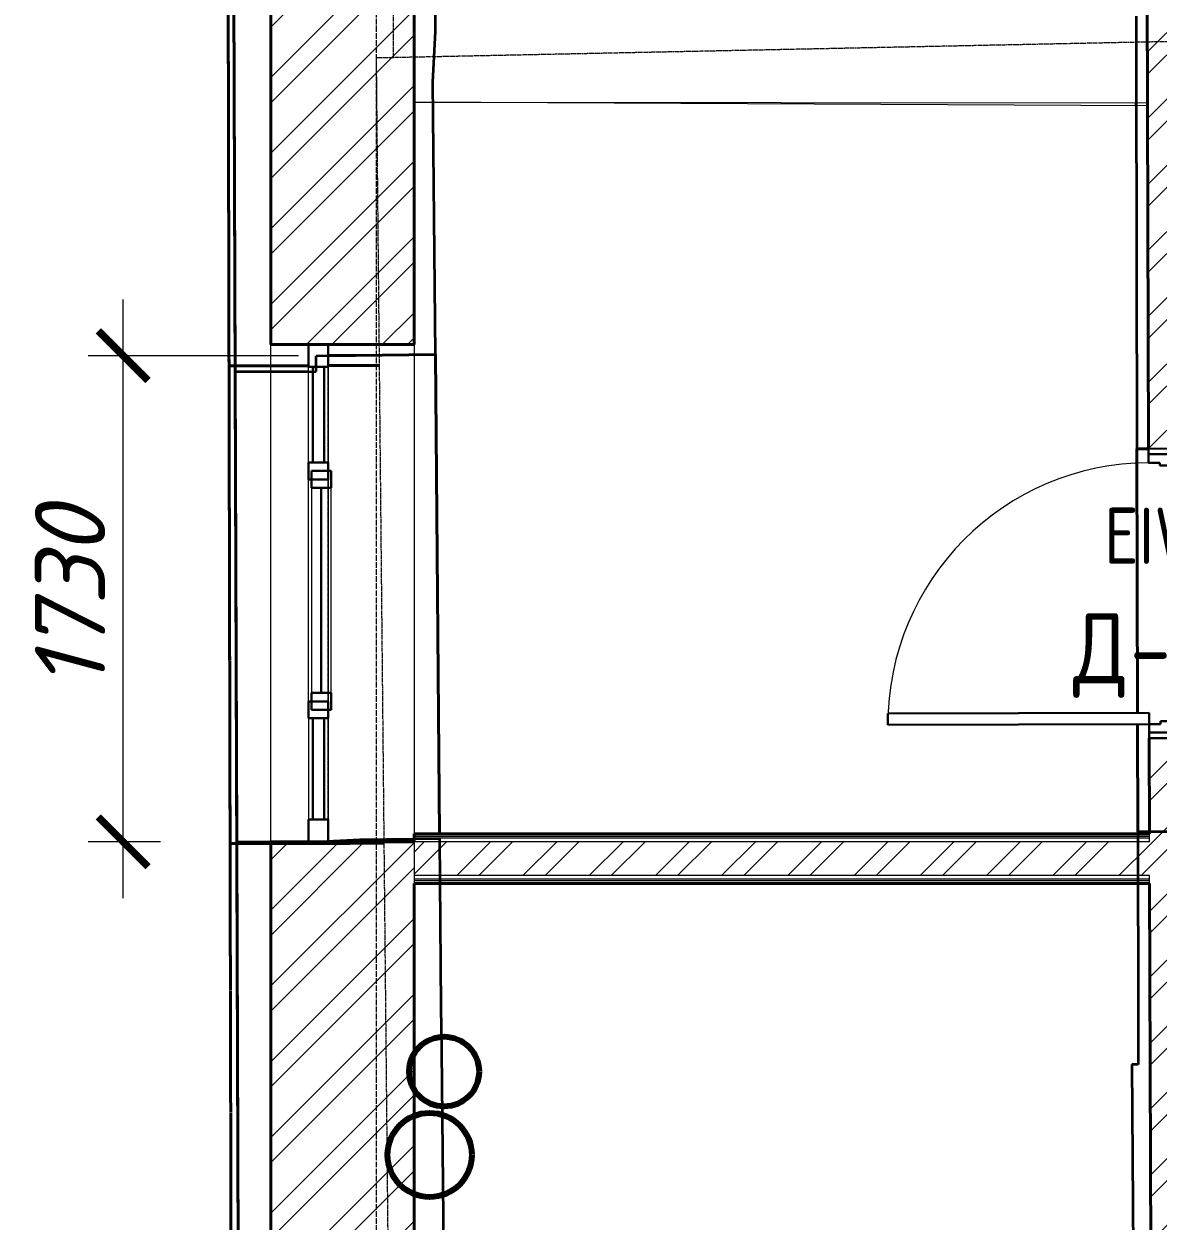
# Model space of a CAD drawing. Header units: millimetres. Extents: x 749182 to 2267578, y 70462 to 311449.
# Drawn here: x 2003375 to 2007412, y 100338 to 104598 of the extents above; entities that cross this region are included whole.
import ezdxf

# ---------------------------------------------------------------- set-up
doc = ezdxf.new("R2010")
doc.units = ezdxf.units.MM
for name, pattern in [('ADSK_Линия сетки', [25, 20, -2.5, 0, -2.5]), ('ADSK_Сверху', [4.5, 3, -1.5]), ('осеваяX2', [4, 2.5, -0.5, 0.5, -0.5])]:
    doc.linetypes.add(name, pattern=pattern)
doc.layers.get('Defpoints').update_dxf_attribs({"color": 255})
for name, color, linetype, lineweight in [('_ Окна', 7, 'Continuous', 30), ('Витраж', 7, 'Continuous', 9), ('Двери', 7, 'Continuous', 20), ('Марки дверей', 7, 'Continuous', 20), ('Окна', 7, 'Continuous', 18), ('Оси', 165, 'осеваяX2', 13), ('Панели витража', 7, 'Continuous', 9), ('Перекрытие', 7, 'Continuous', 18), ('размеры', 7, 'Continuous', 9), ('Стены', 184, 'Continuous', 40), ('Стены внутренние', 7, 'Continuous', 18), ('Стены наружные', 7, 'Continuous', 18), ('Стены разрез', 7, 'Continuous', 35), ('Стены штриховка', 7, 'Continuous', 18), ('стояки', 7, 'Continuous', 9)]:
    doc.layers.add(name, color=color, linetype=linetype, lineweight=lineweight)
doc.layers.add('планы со стояками отопление_dwg', color=7, linetype='Continuous', lineweight=9, true_color=0x767676)
doc.styles.add('GOST Common_1', font='GOST_Common.ttf', dxfattribs={"width": 0.9, "height": 250})
doc.styles.add('GOST Common_2', font='GOST_Common.ttf', dxfattribs={"width": 0.9, "height": 200})
doc.styles.add('М2', font='isocpeui.ttf')
doc.dimstyles.new('SPDS 1_100', dxfattribs={"dimscale": 100, "dimtxt": 2.5, "dimasz": 1.77, "dimexe": 1.25, "dimexo": 0.625, "dimtad": 1, "dimdec": 0, "dimrnd": 0.001, "dimzin": 9, "dimtxsty": 'М2', "dimblk": 'ARCHTICK', "dimcen": 2.5, "dimdle": 2, "dimclrt": 256, "dimadec": 0, "dimazin": 2, "dimtfac": 0.75, "dimtdec": 0, "dimtmove": 1, "dimatfit": 3, "dimfxl": 0, "dimtolj": 1, "dimlwd": 9, "dimlwe": 9, "dimarcsym": 0})
pattern_1 = [(45, (1958220.23, 75616.62), (-117.8655, 117.8655), []), (45, (1958298.8, 75616.62), (-117.8655, 117.8655), [])]

# ---------------------------------------------------------------- blocks, each defined once
blk = doc.blocks.new('Существующие стены 2 этаж - Существующие стены 2 этаж-699583-01 План 1-го этажа маркировочный')
at = {"layer": 'Стены', "color": 254, "linetype": 'ADSK_Сверху', "true_color": 0xe8c5d7}
for p, q in [((45899.7, 21080), (45874.2, 32460.1)), ((45879.5, 30085.5), (45884.7, 27764.7)), ((45884.7, 27764.7), (46168.2, 27765.5)), ((46168.2, 27765.5), (45884.7, 27764.7)), ((45884.7, 27764.7), (45888.5, 26064.8)), ((45884.7, 27764.7), (45888.5, 26064.8)), ((45888.5, 26064.8), (45884.7, 27764.7)), ((46238.2, 27765.7), (46420.4, 27766.1)), ((46420.4, 27766.1), (46238.2, 27765.7)), ((46437.2, 26066.2), (45888.5, 26064.8)), ((45888.5, 26064.8), (46437.2, 26066.2)), ((45888.5, 26064.8), (45893.5, 23866.1))]:
    blk.add_line(p, q, dxfattribs=at)
blk = doc.blocks.new('Прямоугольный импост - 70х20_60мм-1425107-01 План 1-го этажа маркировочный')
at = {"layer": 'Витраж', "color": 253, "linetype": 'ADSK_Сверху', "true_color": 0xaaaaaa}
for p, q in [((46238.2, 23889.2), (46168.2, 23889.2)), ((46168.2, 23809.2), (46168.2, 23889.2)), ((46238.2, 23809.2), (46238.2, 23889.2)), ((46168.2, 23439.2), (46168.2, 23469.2)), ((46238.2, 23439.2), (46238.2, 23469.2))]:
    blk.add_line(p, q, dxfattribs=at)
blk = doc.blocks.new('Прямоугольный импост - 70х20_60мм-1258642-01 План 1-го этажа маркировочный')
at = {"layer": 'Витраж', "color": 253, "linetype": 'ADSK_Сверху', "true_color": 0xaaaaaa}
for p, q in [((-80, 35), (0, 35)), ((0, 35), (0, -35)), ((0, -35), (-80, -35))]:
    blk.add_line(p, q, dxfattribs=at)
blk = doc.blocks.new('Прямоугольный импост - 70х20_60мм-1258643-01 План 1-го этажа маркировочный')
at = {"layer": 'Витраж', "color": 253, "linetype": 'ADSK_Сверху', "true_color": 0xaaaaaa}
for p, q in [((0, 35), (-80, 35)), ((0, -35), (0, 35)), ((-80, -35), (0, -35))]:
    blk.add_line(p, q, dxfattribs=at)
blk = doc.blocks.new('Прямоугольный импост - 70х20_60мм-1243038-01 План 1-го этажа маркировочный')
at = {"layer": 'Витраж', "color": 253, "linetype": 'ADSK_Сверху', "true_color": 0xaaaaaa}
for p, q in [((46168.2, 23409.2), (46168.2, 23439.2)), ((46238.2, 23409.2), (46238.2, 23439.2)), ((46168.2, 22589.2), (46168.2, 22619.2)), ((46238.2, 22589.2), (46238.2, 22619.2))]:
    blk.add_line(p, q, dxfattribs=at)
blk = doc.blocks.new('Прямоугольный импост - 70х20_60мм-1225113-01 План 1-го этажа маркировочный')
at = {"layer": 'Витраж', "color": 253, "linetype": 'ADSK_Сверху', "true_color": 0xaaaaaa}
for p, q in [((-6006, 10091.9), (-6006, 10121.9)), ((-5936, 10091.9), (-5936, 10121.9)), ((-6006, 9651.9), (-6006, 9731.9)), ((-5936, 9651.9), (-5936, 9731.9)), ((-6006, 9651.9), (-5936, 9651.9))]:
    blk.add_line(p, q, dxfattribs=at)
blk = doc.blocks.new('Прямоугольный импост - 70х60мм-1258640-01 План 1-го этажа маркировочный')
at = {"layer": 'Витраж', "color": 253, "linetype": 'ADSK_Сверху', "true_color": 0xaaaaaa}
for p, q in [((-30, 35), (30, 35)), ((30, -35), (-30, -35))]:
    blk.add_line(p, q, dxfattribs=at)
blk = doc.blocks.new('Прямоугольный импост - 70х60мм-1425109-01 План 1-го этажа маркировочный')
at = {"layer": 'Витраж', "color": 253, "linetype": 'ADSK_Сверху', "true_color": 0xaaaaaa}
for p, q in [((46238.2, 23809.2), (46168.2, 23809.2)), ((46168.2, 23469.2), (46168.2, 23809.2)), ((46238.2, 23469.2), (46238.2, 23809.2)), ((46168.2, 23469.2), (46238.2, 23469.2))]:
    blk.add_line(p, q, dxfattribs=at)
blk = doc.blocks.new('Прямоугольный импост - 70х60мм-1225009-01 План 1-го этажа маркировочный')
at = {"layer": 'Витраж', "color": 253, "linetype": 'ADSK_Сверху', "true_color": 0xaaaaaa}
for p, q in [((-5936, 11391.9), (-6006, 11391.9)), ((-6006, 11031.9), (-6006, 11391.9)), ((-5936, 11031.9), (-5936, 11391.9)), ((-6006, 11031.9), (-5936, 11031.9))]:
    blk.add_line(p, q, dxfattribs=at)
blk = doc.blocks.new('Прямоугольный импост - 70х60мм-1243040-01 План 1-го этажа маркировочный')
at = {"layer": 'Витраж', "color": 253, "linetype": 'ADSK_Сверху', "true_color": 0xaaaaaa}
for p, q in [((46238.2, 23409.2), (46168.2, 23409.2)), ((46168.2, 22619.2), (46168.2, 23409.2)), ((46238.2, 22619.2), (46238.2, 23409.2)), ((46168.2, 22619.2), (46238.2, 22619.2))]:
    blk.add_line(p, q, dxfattribs=at)
blk = doc.blocks.new('Существующие стены 1 эт - Существующие стены 1 эт-653793-01 План 1-го этажа маркировочный')
at = {"layer": 'Стены'}
for p, q in [((45930.2, 21076.8), (45890.9, 32185)), ((49114, 28690.2), (49114, 28700.7)), ((46334.7, 27802.3), (46238.2, 27801.5)), ((46619.2, 27804.9), (46334.7, 27802.3)), ((46619.2, 27804.9), (46634.5, 26099.1)), ((46168.2, 27744.7), (45906.6, 27743.7)), ((45912.5, 26070.1), (45906.6, 27743.7)), ((49116.6, 27470.1), (49157.5, 27470.2)), ((49118.5, 26530.1), (49116.6, 27470.1)), ((49119.4, 26106.5), (49118.6, 26490.1)), ((45912.5, 26070.1), (46033.2, 26070.5)), ((46238.2, 26072.7), (46350.1, 26078.8)), ((46350.1, 26078.8), (46543.2, 26080.6)), ((49161.4, 26106.6), (49119.4, 26106.5))]:
    blk.add_line(p, q, dxfattribs=at)
at = {"layer": 'Стены разрез'}
for p, q in [((45898.2, 30124), (45906.6, 27743.7)), ((46620.2, 28954.4), (46616.7, 30058.8)), ((49113.8, 29008.9), (49113.8, 28823.7)), ((46610.4, 28774.9), (46620.2, 28954.4)), ((49113.8, 28823.7), (49116.6, 27470.1)), ((46619.2, 27804.9), (46610.4, 28774.9)), ((46194.7, 27801.1), (46334.7, 27802.3)), ((46195.2, 27744.7), (46194.7, 27801.1)), ((46334.7, 27802.3), (46619.2, 27804.9)), ((45906.6, 27743.7), (46195.2, 27744.7)), ((49116.6, 27470.1), (49157.5, 27470.2)), ((46210.2, 26071.1), (45912.5, 26070.1)), ((46350.1, 26078.8), (46210.2, 26071.1)), ((46634.7, 26081.4), (46350.1, 26078.8)), ((46640, 25484.8), (46634.7, 26081.4)), ((49599.2, 26107.5), (49119.4, 26106.5)), ((49119.4, 26106.5), (49120.7, 25436.7)), ((45912.5, 26070.1), (45920.4, 23842.5)), ((46641.7, 25326.9), (46640, 25484.8)), ((49120.7, 25436.7), (49120.7, 25279)), ((46657, 23869.9), (46641.7, 25326.9)), ((49120.7, 25279), (49098.6, 25279)), ((49098.6, 25279), (49109.8, 23457.1))]:
    blk.add_line(p, q, dxfattribs=at)
blk = doc.blocks.new('Системная панель - _AR_Стекло_40мм_привязка по центру-V143-01 План 1-го этажа маркировочный')
at = {"layer": 'Панели витража', "lineweight": 30}
for p, q in [((180, 20), (-180, 20)), ((-180, 20), (-180, -20)), ((180, -20), (180, 20)), ((-180, -20), (180, -20))]:
    blk.add_line(p, q, dxfattribs=at)
blk = doc.blocks.new('Прямоугольный импост - 70х20_60мм-V144-01 План 1-го этажа маркировочный')
at = {"layer": 'Витраж', "lineweight": 30}
for p, q in [((-80, 35), (0, 35)), ((-80, -35), (-80, 35)), ((0, 35), (0, -35)), ((0, -35), (-80, -35))]:
    blk.add_line(p, q, dxfattribs=at)
blk = doc.blocks.new('Прямоугольный импост - 70х20_60мм-V145-01 План 1-го этажа маркировочный')
at = {"layer": 'Витраж', "lineweight": 30}
for p, q in [((0, 35), (-80, 35)), ((-80, 35), (-80, -35)), ((0, -35), (0, 35)), ((-80, -35), (0, -35))]:
    blk.add_line(p, q, dxfattribs=at)
blk = doc.blocks.new('Системная панель - _AR_Стекло_40мм_привязка по центру-V146-01 План 1-го этажа маркировочный')
at = {"layer": 'Панели витража', "lineweight": 30}
for p, q in [((170, 20), (-170, 20)), ((-170, 20), (-170, -20)), ((170, -20), (170, 20)), ((-170, -20), (170, -20))]:
    blk.add_line(p, q, dxfattribs=at)
blk = doc.blocks.new('Витраж-тент со смещением вовне - 60мм 30 сдвиг-1466951-01 План 1-го этажа маркировочный')
at = {"layer": '_ Окна'}
for p, q in [((-425, 25), (-425, -45)), ((-425, 25), (-365, 25)), ((-425, -45), (-425, 25)), ((-365, 25), (-365, -45)), ((425, 25), (365, 25)), ((365, 25), (365, -45)), ((425, -45), (425, 25)), ((425, -45), (425, 25)), ((-365, -10), (365, -10)), ((-365, -45), (-425, -45)), ((365, -45), (425, -45))]:
    blk.add_line(p, q, dxfattribs=at)
at = {"layer": 'Окна'}
for p, q in [((365, 25), (-365, 25)), ((-365, -45), (365, -45))]:
    blk.add_line(p, q, dxfattribs=at)
blk = doc.blocks.new('Прямоугольный импост - 70х60мм-V40-01 План 1-го этажа маркировочный')
at = {"layer": 'Витраж'}
for p, q in [((-6006, 9731.9), (-6006, 10091.9)), ((-5936, 10091.9), (-5936, 9731.9))]:
    blk.add_line(p, q, dxfattribs=at)
blk = doc.blocks.new('Прямоугольный импост - 70х60мм-V147-01 План 1-го этажа маркировочный')
at = {"layer": 'Витраж'}
for p, q in [((46168.2, 27744.7), (46168.2, 27761.1)), ((46168.2, 27421.1), (46168.2, 27744.7)), ((46238.2, 27761.1), (46238.2, 27421.1))]:
    blk.add_line(p, q, dxfattribs=at)
blk = doc.blocks.new('Прямоугольный импост - 70х60мм-V148-01 План 1-го этажа маркировочный')
at = {"layer": 'Витраж', "lineweight": 30}
for p, q in [((-30, 35), (30, 35)), ((-30, -35), (-30, 35)), ((30, 35), (30, -35)), ((30, -35), (-30, -35))]:
    blk.add_line(p, q, dxfattribs=at)
blk = doc.blocks.new('Прямоугольный импост - 70х60мм-V149-01 План 1-го этажа маркировочный')
at = {"layer": 'Витраж'}
for p, q in [((46168.2, 26571.1), (46168.2, 27361.1)), ((46238.2, 27361.1), (46238.2, 26571.1))]:
    blk.add_line(p, q, dxfattribs=at)
blk = doc.blocks.new('AC_Дверь_Однопольная_Стальная - Д-34п 1030х2200h-1983151-01 План 1-го этажа маркировочный')
at = {"layer": 'Двери', "lineweight": 30}
for p, q in [((-465, 1120), (-425, 1120)), ((-465, 190), (-465, 1120)), ((-425, 1120), (-425, 190)), ((-515, 190), (-495, 190)), ((-515, 120), (-515, 190)), ((-495, 190), (-465, 190)), ((-495, 120), (-495, 190)), ((-495, 190), (-495, 120)), ((-425, 190), (-465, 190)), ((-465, 190), (-465, 150)), ((465, 190), (495, 190)), ((465, 150), (465, 190)), ((495, 190), (495, 120)), ((495, 190), (515, 190)), ((495, 120), (495, 190)), ((515, 190), (515, 120)), ((-465, 150), (-455, 150)), ((-455, 150), (-455, 120)), ((455, 150), (465, 150)), ((455, 120), (455, 150)), ((-495, 120), (-515, 120)), ((-455, 120), (-495, 120)), ((495, 120), (455, 120)), ((515, 120), (495, 120))]:
    blk.add_line(p, q, dxfattribs=at)
at = {"layer": 'Двери'}
blk.add_arc((-465, 190), 930, 0, 90, dxfattribs=at)
blk = doc.blocks.new('планы со стояками отопление_dwg-1484427-01 План 1-го этажа маркировочный')
at = {"layer": 'стояки', "lineweight": 80}
for centre, radius in [((219045.8, 181330.8), 124.3), ((218994.3, 181034.2), 149.9)]:
    blk.add_circle(centre, radius, dxfattribs=at)
blk = doc.blocks.new('_ArchTick')
at = {"color": 0, "linetype": 'ByBlock', "const_width": 0.15}
blk.add_lwpolyline([(-0.5, -0.5), (0.5, 0.5)], dxfattribs=at)
blk = doc.blocks.new('*D2833')
at = {"layer": 'Defpoints', "color": 0, "lineweight": 20, "transparency": 16777216}
for p in [(2003728.1, 103417.7), (2004414.9, 103417.7), (2003923.4, 101687.8)]:
    blk.add_point(p, dxfattribs=at)
at = {"layer": 'размеры', "color": 0, "lineweight": 9, "transparency": 16777216}
for p, q in [((2003728.1, 101487.8), (2003728.1, 103617.7)), ((2004352.4, 103417.7), (2003603.1, 103417.7)), ((2003860.9, 101687.8), (2003603.1, 101687.8))]:
    blk.add_line(p, q, dxfattribs=at)
at = {"layer": 'размеры', "color": 0, "lineweight": 9, "transparency": 16777216, "xscale": 177, "yscale": 177, "zscale": 177}
for p, rotation in [((2003728.1, 103417.7), 90), ((2003728.1, 101687.8), 270)]:
    blk.add_blockref('_ArchTick', p, dxfattribs=dict(at, rotation=rotation))
at = {"layer": 'размеры', "lineweight": 20, "transparency": 16777216, "insert": (2003539, 102552.7), "char_height": 250, "width": 560.473, "attachment_point": 5, "rotation": 90, "style": 'М2'}
blk.add_mtext('\\A1;1730', dxfattribs=at)

msp = doc.modelspace()

# ---------------------------------------------------------------- hatches: boundary and pattern name
at = {"layer": 'Стены внутренние', "lineweight": 9}
h = msp.add_hatch(dxfattribs=at)
h.set_pattern_fill('FP_1', color=256, style=0, pattern_type=2)
h.set_pattern_definition(pattern_1)
h.paths.add_polyline_path([(2007381.9135, 101627.4486), (2007761.912, 101628.5276), (2007760.6928, 102057.8928), (2007380.6943, 102056.8138), (2007381.9105, 101628.5276)])
h.paths.add_polyline_path([(2007377.7695, 103086.8096), (2007757.7679, 103087.8887), (2007749.9052, 105856.7943), (2007369.9067, 105855.7153), (2007374.3057, 104306.6073)])
h.paths.add_polyline_path([(2007365.96, 107245.5815), (2007745.9573, 107247.0721), (2007734.4215, 111309.4902), (2007354.4236, 111308.2167), (2007365.9565, 107246.8203)])
h.paths.add_polyline_path([(2007351.4897, 112341.407), (2007731.4873, 112342.793), (2007731.0539, 112495.3886), (2007351.0402, 112499.6928), (2007351.4857, 112342.793)])
h = msp.add_hatch(dxfattribs=at)
h.set_pattern_fill('FP_1', color=256, style=0, pattern_type=2)
h.set_pattern_definition(pattern_1)
h.paths.add_polyline_path([(2007382.083, 101567.7651), (2007381.6627, 101687.7651), (2004763.4379, 101686.7114), (2004763.4379, 101567.7651), (2007381.9135, 101567.7651)])
h = msp.add_hatch(dxfattribs=at)
h.set_pattern_fill('FP_1', color=256, style=0, pattern_type=2)
h.set_pattern_definition(pattern_1)
h.paths.add_polyline_path([(2007776.4509, 96508.5483), (2007772.9991, 97724.1269), (2007393.0007, 97723.0478), (2007396.4444, 96510.3028), (2007774.0858, 96508.5592)])
h.paths.add_polyline_path([(2007389.1602, 99075.4909), (2007769.1582, 99076.7283), (2007761.912, 101628.5276), (2007381.9135, 101627.4486), (2007389.1571, 99076.57)])
at = {"layer": 'Стены наружные', "lineweight": 9}
h = msp.add_hatch(dxfattribs=at)
h.set_pattern_fill('FP_3', color=256, angle=45, style=0, pattern_type=2)
h.set_pattern_definition([(45, (1958220.23, 75616.62), (-134.70384, 134.70384), []), (45, (1958310.03, 75616.62), (-134.70384, 134.70384), [])])
h.paths.add_polyline_path([(2004629.7211, 96550.6773), (2004763.4379, 96550.6773), (2004763.4379, 97735.7884), (2004253.4379, 97735.7884), (2004253.4379, 96550.6773), (2004298.981, 96550.6773)])
h.paths.add_polyline_path([(2004438.2783, 99505.7884), (2004763.4379, 99505.7884), (2004763.4379, 101687.7651), (2004253.4379, 101686.7114), (2004253.4379, 99505.7884)])
h.paths.add_polyline_path([(2004648.2218, 103457.7651), (2004763.4379, 103457.7651), (2004763.4379, 105674.0629), (2004253.4379, 105674.0629), (2004253.4379, 103457.7651), (2004629.7211, 103457.7651)])
h.paths.add_polyline_path([(2004763.4379, 107444.0629), (2004763.4379, 109735.4264), (2004253.4379, 109735.4264), (2004253.4379, 107444.0629), (2004619.7214, 107444.0629)])
h.paths.add_polyline_path([(2004407.9542, 111505.4264), (2004763.4379, 111505.4264), (2004763.4379, 118865.8252), (2004253.4379, 118865.8252), (2004253.4379, 111505.4264)])

# ---------------------------------------------------------------- linework, layer by layer
at = {"layer": 'Оси', "linetype": 'ADSK_Линия сетки'}
msp.add_line((2004630.1361, 71313.2448), (2004630.1361, 120151.4054), dxfattribs=at)
at = {"layer": 'Перекрытие', "linetype": 'ADSK_Сверху'}
for p, q in [((2004690.6896, 104478.2451), (2004676.8012, 108863.5422)), ((2007483.8002, 104535.9875), (2004629.8882, 104476.9881)), ((2004709.2586, 96423.7158), (2004629.8882, 104476.9881))]:
    msp.add_line(p, q, dxfattribs=at)
at = {"layer": 'Перекрытие'}
for p, q in [((2004763.4379, 104320.4326), (2007374.2755, 104317.2225)), ((2007374.3057, 104306.6073), (2004763.4379, 104319.9096))]:
    msp.add_line(p, q, dxfattribs=at)
at = {"layer": 'Стены внутренние', "lineweight": 40}
for p, q in [((2007369.9035, 105856.85), (2007377.7695, 103086.8096)), ((2007380.6943, 102056.8138), (2007381.6627, 101715.7651)), ((2007381.6627, 101715.7651), (2004763.4379, 101715.7651)), ((2004763.4379, 101715.7651), (2004763.4379, 101687.7651)), ((2004763.4379, 101539.7651), (2007382.1625, 101539.7651)), ((2007382.1625, 101539.7651), (2007389.1602, 99075.4909))]:
    msp.add_line(p, q, dxfattribs=at)
at = {"layer": 'Стены наружные', "lineweight": 40}
for p, q in [((2004253.4379, 105674.0629), (2004253.4379, 103457.7651)), ((2004763.4379, 103457.7651), (2004763.4379, 105674.0629)), ((2004253.4379, 103457.7651), (2004763.4379, 103457.7651)), ((2004253.4379, 101687.7651), (2004253.4379, 99505.7884)), ((2004763.4379, 101687.7651), (2004253.4379, 101687.7651)), ((2004763.4379, 99505.7884), (2004763.4379, 101539.7651))]:
    msp.add_line(p, q, dxfattribs=at)
at = {"layer": 'Стены наружные'}
for p, q in [((2004253.4379, 101687.7651), (2004253.4379, 103457.7651)), ((2004763.4379, 103457.7651), (2004763.4379, 101715.7651))]:
    msp.add_line(p, q, dxfattribs=at)
at = {"layer": 'Стены штриховка'}
for p, q in [((2007381.6883, 101706.7651), (2004763.4379, 101706.7651)), ((2007381.7053, 101700.7651), (2004763.4379, 101700.7651)), ((2007381.7423, 101687.7651), (2004763.4379, 101687.7651)), ((2004763.4379, 101687.7651), (2004763.4379, 101539.7651)), ((2007381.7423, 101687.7651), (2007381.6627, 101715.7651)), ((2007382.083, 101567.7651), (2004763.4379, 101567.7651)), ((2007382.1199, 101554.7651), (2004763.4379, 101554.7651)), ((2007382.1625, 101539.7651), (2007382.083, 101567.7651)), ((2007382.137, 101548.7651), (2004763.4379, 101548.7651))]:
    msp.add_line(p, q, dxfattribs=at)

# ---------------------------------------------------------------- block references
at = {"layer": '_ Окна', "rotation": 89.99999999999974}
msp.add_blockref('Витраж-тент со смещением вовне - 60мм 30 сдвиг-1466951-01 План 1-го этажа маркировочный', (2004423.4379, 102582.7651), dxfattribs=at)
at = {"layer": 'Витраж', "color": 253, "linetype": 'ADSK_Сверху', "true_color": 0xaaaaaa}
for name, p in [('Прямоугольный импост - 70х20_60мм-1425107-01 План 1-го этажа маркировочный', (1958220.2258, 79568.5954)), ('Прямоугольный импост - 70х60мм-1425109-01 План 1-го этажа маркировочный', (1958220.2258, 79568.5954)), ('Прямоугольный импост - 70х20_60мм-1243038-01 План 1-го этажа маркировочный', (1958220.2258, 79568.5954)), ('Прямоугольный импост - 70х60мм-1243040-01 План 1-го этажа маркировочный', (1958220.2258, 79568.5954)), ('Прямоугольный импост - 70х20_60мм-1225113-01 План 1-го этажа маркировочный', (2010394.48, 92035.8399)), ('Прямоугольный импост - 70х60мм-1225009-01 План 1-го этажа маркировочный', (2010394.48, 90735.8399))]:
    msp.add_blockref(name, p, dxfattribs=at)
at = {"layer": 'Витраж', "color": 253, "linetype": 'ADSK_Сверху', "true_color": 0xaaaaaa, "extrusion": (0, 0, -1), "rotation": 90.00000000000026}
for name, p in [('Прямоугольный импост - 70х20_60мм-1258642-01 План 1-го этажа маркировочный', (-2004423.4379, 103457.7651)), ('Прямоугольный импост - 70х60мм-1258640-01 План 1-го этажа маркировочный', (-2004423.4379, 103007.7651)), ('Прямоугольный импост - 70х60мм-1258640-01 План 1-го этажа маркировочный', (-2004423.4379, 102157.7651))]:
    msp.add_blockref(name, p, dxfattribs=at)
at = {"layer": 'Витраж', "extrusion": (0, 0, -1), "rotation": 90.00000000000026}
for name, p in [('Прямоугольный импост - 70х20_60мм-V144-01 План 1-го этажа маркировочный', (-2004423.4379, 103457.7651)), ('Прямоугольный импост - 70х60мм-V148-01 План 1-го этажа маркировочный', (-2004423.4379, 103007.7651)), ('Прямоугольный импост - 70х60мм-V148-01 План 1-го этажа маркировочный', (-2004423.4379, 102157.7651))]:
    msp.add_blockref(name, p, dxfattribs=at)
at = {"layer": 'Витраж'}
for name, p in [('Прямоугольный импост - 70х60мм-V147-01 План 1-го этажа маркировочный', (1958220.2258, 75616.6187)), ('Прямоугольный импост - 70х60мм-V149-01 План 1-го этажа маркировочный', (1958220.2258, 75616.6187)), ('Прямоугольный импост - 70х60мм-V40-01 План 1-го этажа маркировочный', (2010394.48, 92035.8399))]:
    msp.add_blockref(name, p, dxfattribs=at)
at = {"layer": 'Витраж', "color": 253, "linetype": 'ADSK_Сверху', "true_color": 0xaaaaaa, "rotation": 269.9999999999997}
msp.add_blockref('Прямоугольный импост - 70х20_60мм-1258643-01 План 1-го этажа маркировочный', (2004423.4379, 101687.7651), dxfattribs=at)
at = {"layer": 'Витраж', "rotation": 269.9999999999997}
msp.add_blockref('Прямоугольный импост - 70х20_60мм-V145-01 План 1-го этажа маркировочный', (2004423.4379, 101687.7651), dxfattribs=at)
at = {"layer": 'Двери', "rotation": 90.16269940438917}
msp.add_blockref('AC_Дверь_Однопольная_Стальная - Д-34п 1030х2200h-1983151-01 План 1-го этажа маркировочный', (2007569.2311, 102572.3512), dxfattribs=at)
at = {"layer": 'Панели витража', "rotation": 89.99999999999974}
for name, p in [('Системная панель - _AR_Стекло_40мм_привязка по центру-V146-01 План 1-го этажа маркировочный', (2004423.4379, 103207.7651)), ('Системная панель - _AR_Стекло_40мм_привязка по центру-V143-01 План 1-го этажа маркировочный', (2004423.4379, 101947.7651))]:
    msp.add_blockref(name, p, dxfattribs=at)
at = {"layer": 'планы со стояками отопление_dwg', "color": 6, "true_color": 0xff00ff}
msp.add_blockref('планы со стояками отопление_dwg-1484427-01 План 1-го этажа маркировочный', (1785824.7266, -80460.4271), dxfattribs=at)
at = {"layer": 'Стены', "color": 254, "linetype": 'ADSK_Сверху', "true_color": 0xe8c5d7}
msp.add_blockref('Существующие стены 2 этаж - Существующие стены 2 этаж-699583-01 План 1-го этажа маркировочный', (1958220.2258, 75616.6187), dxfattribs=at)
at = {"layer": 'Стены', "color": 243, "true_color": 0xbb5389}
msp.add_blockref('Существующие стены 1 эт - Существующие стены 1 эт-653793-01 План 1-го этажа маркировочный', (1958220.2258, 75616.6187), dxfattribs=at)

# ---------------------------------------------------------------- texts
at = {"layer": 'Марки дверей', "lineweight": 9, "attachment_point": 1}
for s, insert, char_height, width, style in [('EIW30', (2007219.8611, 102877.0079), 200, 779.24025, 'GOST Common_1'), ('\\fGOST Common|b0|i0|c204|p34|;\\W.9;Д', (2007109.6111, 102501.6069), 250, 245.316375, 'GOST Common_2'), ('-34', (2007312.0173, 102501.6069), 250, 606.07575, 'GOST Common_2')]:
    msp.add_mtext(s, dxfattribs=dict(at, insert=insert, char_height=char_height, width=width, style=style))

# ---------------------------------------------------------------- dimensions: what is measured, and where the dimension line sits
at = {"layer": 'размеры', "lineweight": 20}
dim = msp.add_linear_dim(base=(2003728.0775, 103417.7051), p1=(2003923.4379, 101687.7651), p2=(2004414.8887, 103417.7051), angle=90, dimstyle='SPDS 1_100', dxfattribs=at)
dim.commit()
dim.dimension.update_dxf_attribs({"geometry": '*D2833', "text_midpoint": (2003538.9677, 102552.7351)})

doc.saveas('drawing.dxf')
